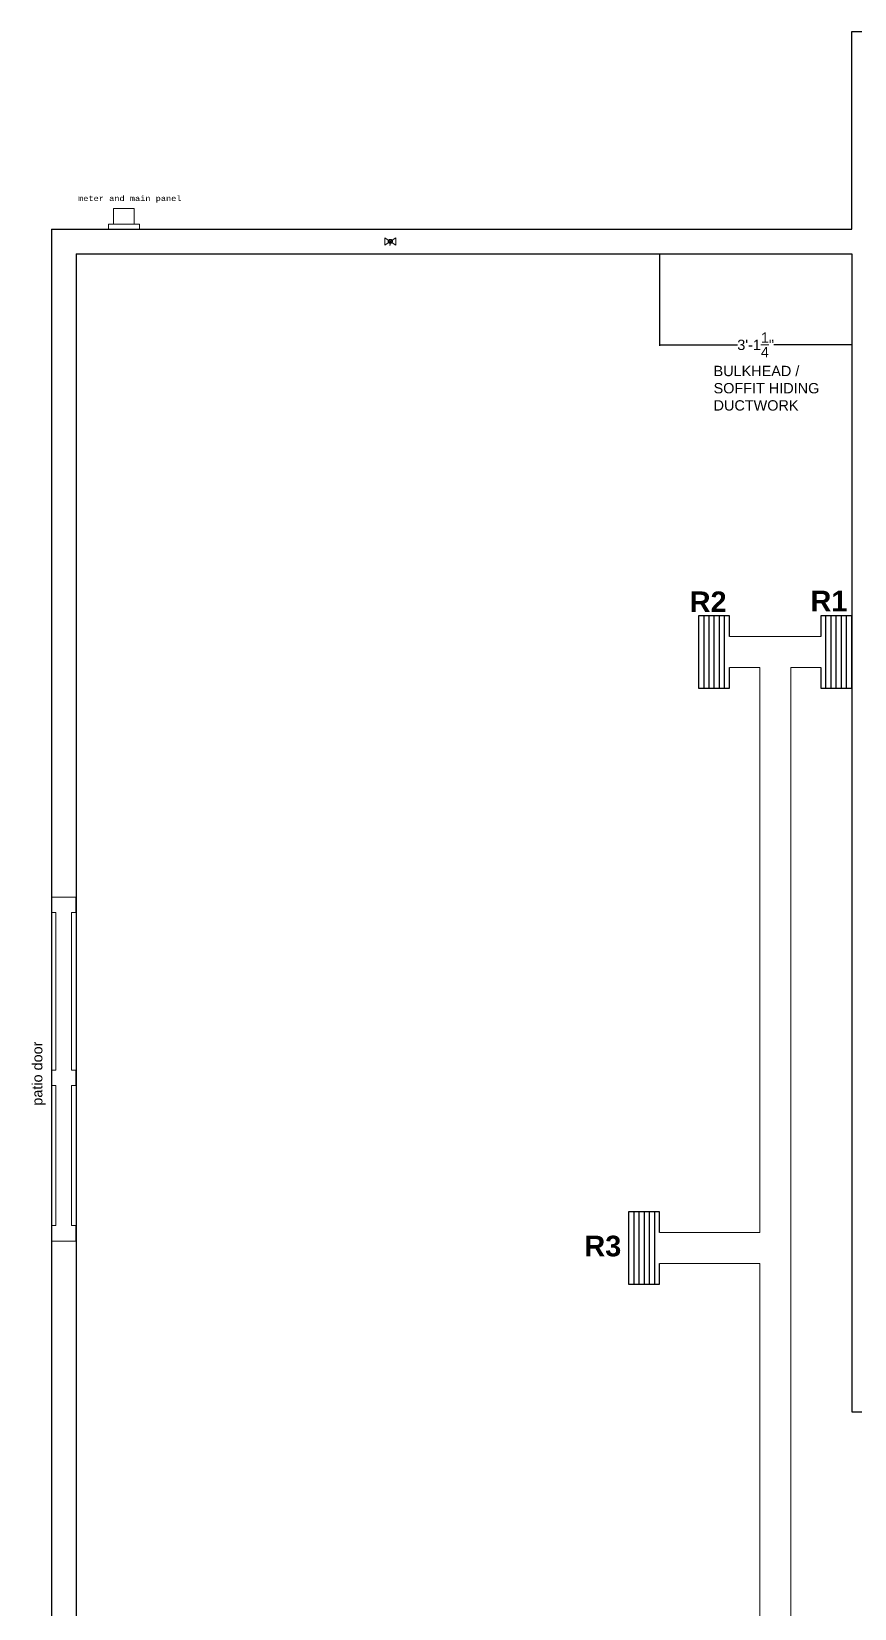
# Model space of a CAD drawing. Header units: inches. Extents: x 678 to 1095, y 267 to 747.
# Drawn here: x 682.4 to 841.9, y 441.7 to 747.2 of the extents above; entities that cross this region are included whole.
import ezdxf

# ---------------------------------------------------------------- set-up
doc = ezdxf.new("R2010")
doc.units = ezdxf.units.IN
doc.header["$MEASUREMENT"] = 0
doc.layers.get('0').update_dxf_attribs({"color": 1, "lineweight": 9})
for name, color, linetype, lineweight in [('A101-Floorplan-1st-floor', 7, 'Continuous', 9), ('M101-HVAC-1st-floor', 7, 'Continuous', 9), ('M102-Plumbing', 7, 'Continuous', 9)]:
    doc.layers.add(name, color=color, linetype=linetype, lineweight=lineweight)
doc.styles.add('Large', font='Arial Bold.ttf', dxfattribs={"height": 4})
doc.styles.add('Reg', font='Courier New.ttf', dxfattribs={"height": 1})
doc.styles.get("Standard").update_dxf_attribs({"font": 'Arial.ttf', "height": 2})
doc.dimstyles.get("Standard").update_dxf_attribs({"dimtxt": 0.18, "dimasz": 0.1175, "dimexe": 0.18, "dimexo": 0.0625, "dimgap": 0.09, "dimtad": 0, "dimtoh": 1, "dimdec": 3, "dimzin": 0, "dimdsep": 46, "dimlunit": 4, "dimtxsty": 'Standard', "dimblk": 'ARCHTICK', "dimblk1": 'ARCHTICK', "dimblk2": 'ARCHTICK', "dimcen": 0.09, "dimadec": 1, "dimazin": 0, "dimtfac": 1, "dimtdec": 3, "dimtofl": 0, "dimtmove": 0, "dimatfit": 3, "dimfxl": 1, "dimtolj": 1, "dimtzin": 0, "dimarcsym": 0})

# ---------------------------------------------------------------- blocks, each defined once
blk = doc.blocks.new('L1-family-room-patio-doors')
at = {"layer": 'A101-Floorplan-1st-floor'}
for p, q in [((0, 66.63), (-4.75, 66.63)), ((-0.07, 66.63), (-0.07, 63.63)), ((-3.93, 63.63), (-4.75, 63.63)), ((-3.93, 33.13), (-3.93, 63.63)), ((-0.93, 33.13), (-0.93, 63.63)), ((0, 63.63), (-0.93, 63.63)), ((-4.75, 33.13), (-3.93, 33.13)), ((-0.93, 33.13), (0, 33.13)), ((-0.07, 33.13), (-0.07, 30.13)), ((-4.75, 30.13), (-3.93, 30.13)), ((-3.93, 3), (-3.93, 30.13)), ((-0.93, 3), (-0.93, 30.13)), ((-0.93, 30.13), (0, 30.13)), ((-4.75, 3), (-3.93, 3)), ((-4.75, 0), (0, 0)), ((-0.93, 3), (0, 3)), ((-0.07, 3), (-0.07, 0))]:
    blk.add_line(p, q, dxfattribs=at)
at = {"layer": 'A101-Floorplan-1st-floor', "lineweight": 30}
for p, q in [((-4.75, 66.63), (-4.75, 63.63)), ((-4.75, 33.13), (-4.75, 30.13)), ((-4.75, 3), (-4.75, 0))]:
    blk.add_line(p, q, dxfattribs=at)
blk = doc.blocks.new('meter-and-main-panel')
at = {"layer": 'A101-Floorplan-1st-floor', "lineweight": 5}
for p, q in [((1, 1), (1, 4)), ((1, 4), (5, 4)), ((5, 4), (5, 1)), ((0, 0), (0, 1)), ((0, 1), (6, 1)), ((6, 1), (6, 0))]:
    blk.add_line(p, q, dxfattribs=at)
at = {"layer": 'A101-Floorplan-1st-floor', "lineweight": 5, "style": 'Reg'}
blk.add_text('meter and main panel', height=1, dxfattribs=at).set_placement((-5.88, 5.49))
blk = doc.blocks.new('_ArchTick')
at = {"color": 0, "linetype": 'ByBlock', "lineweight": 30, "const_width": 0.15}
blk.add_lwpolyline([(-0.5, -0.5), (0.5, 0.5)], dxfattribs=at)
blk = doc.blocks.new('*D26')
at = {"layer": 'A101-Floorplan-1st-floor', "color": 0, "lineweight": -2, "transparency": 16777216}
for p, q in [((804.15, 704.11), (804.15, 686.35)), ((841.38, 704.11), (841.38, 686.35)), ((804.15, 686.53), (819.26, 686.53)), ((841.38, 686.53), (826.27, 686.53))]:
    blk.add_line(p, q, dxfattribs=at)
at = {"layer": 'A101-Floorplan-1st-floor', "color": 0, "lineweight": -2, "transparency": 16777216, "xscale": 0.1175, "yscale": 0.1175, "zscale": 0.1175, "rotation": 180}
blk.add_blockref('_ArchTick', (804.15, 686.53), dxfattribs=at)
at = {"layer": 'A101-Floorplan-1st-floor', "color": 0, "lineweight": -2, "transparency": 16777216, "xscale": 0.1175, "yscale": 0.1175, "zscale": 0.1175}
blk.add_blockref('_ArchTick', (841.38, 686.53), dxfattribs=at)
at = {"layer": 'A101-Floorplan-1st-floor', "color": 0, "lineweight": 5, "transparency": 16777216, "insert": (822.76, 686.53), "char_height": 2, "attachment_point": 5}
blk.add_mtext('\\A1;3\'-1{\\H1x;\\S1/4;}"', dxfattribs=at)
blk = doc.blocks.new('L2-N-gas-shutoff-valve (1)')
at = {"layer": 'M102-Plumbing'}
for p, q in [((-1.05, 0.72), (-1.05, 0.36)), ((0, 0), (-1.05, 0.72)), ((-1.05, 0.36), (-1.05, 0)), ((-1.05, -0.36), (-1.05, 0)), ((0, 0), (-1.05, -0.72)), ((0, 0), (1.05, 0.72)), ((0, 0), (1.05, -0.72)), ((1.05, 0.72), (1.05, 0.36)), ((1.05, 0.36), (1.05, 0)), ((1.05, -0.36), (1.05, 0)), ((-1.05, -0.72), (-1.05, -0.36)), ((1.05, -0.72), (1.05, -0.36))]:
    blk.add_line(p, q, dxfattribs=at)
blk.add_lwpolyline([(0, 0), (0, -0.7), (-0.18, -0.7)], dxfattribs=at)
at = {"layer": 'M102-Plumbing', "lineweight": 30}
blk.add_circle((0, 0), 0.375, dxfattribs=at)

msp = doc.modelspace()

# ---------------------------------------------------------------- linework, layer by layer
at = {"layer": 'A101-Floorplan-1st-floor', "lineweight": -3}
for p, q in [((841.376, 708.9196), (841.376, 747.2321)), ((841.376, 747.2321), (1094.8081, 747.2321)), ((686.3448, 708.9196), (686.3448, 267.1086)), ((686.3448, 708.9196), (841.376, 708.9196)), ((691.0948, 704.1696), (691.0948, 376.7633)), ((691.0948, 704.1696), (841.376, 704.1696)), ((841.376, 704.1696), (841.376, 479.7876)), ((841.376, 479.7876), (984.876, 479.7876))]:
    msp.add_line(p, q, dxfattribs=at)
at = {"layer": 'A101-Floorplan-1st-floor', "lineweight": 5}
msp.add_line((841.376, 479.7876), (841.376, 481.1626), dxfattribs=at)
at = {"layer": 'M101-HVAC-1st-floor', "lineweight": 30}
for p, q in [((811.6889, 634.0264), (811.6889, 620.0264)), ((817.6889, 634.0264), (811.6889, 634.0264)), ((812.6889, 634.0264), (812.6889, 620.0264)), ((813.6889, 634.0264), (813.6889, 620.0264)), ((814.6889, 634.0264), (814.6889, 620.0264)), ((815.6889, 634.0264), (815.6889, 620.0264)), ((816.6889, 634.0264), (816.6889, 620.0264)), ((817.6889, 630.0264), (817.6889, 634.0264)), ((835.376, 634.0264), (835.376, 630.0264)), ((841.376, 634.0264), (835.376, 634.0264)), ((836.376, 620.0264), (836.376, 634.0264)), ((837.376, 620.0264), (837.376, 634.0264)), ((838.376, 620.0264), (838.376, 634.0264)), ((839.376, 620.0264), (839.376, 634.0264)), ((840.376, 620.0264), (840.376, 634.0264)), ((841.376, 620.0264), (841.376, 634.0264)), ((817.6889, 620.0264), (817.6889, 624.0264)), ((835.376, 624.0264), (835.376, 620.0264)), ((811.6889, 620.0264), (817.6889, 620.0264)), ((835.376, 620.0264), (841.376, 620.0264)), ((798.1518, 518.5446), (798.1518, 504.5446)), ((804.1518, 518.5446), (798.1518, 518.5446)), ((799.1518, 518.5446), (799.1518, 504.5446)), ((800.1518, 518.5446), (800.1518, 504.5446)), ((801.1518, 518.5446), (801.1518, 504.5446)), ((802.1518, 518.5446), (802.1518, 504.5446)), ((803.1518, 518.5446), (803.1518, 504.5446)), ((804.1518, 514.5446), (804.1518, 518.5446)), ((804.1518, 504.5446), (804.1518, 508.5446)), ((798.1518, 504.5446), (804.1518, 504.5446))]:
    msp.add_line(p, q, dxfattribs=at)
at = {"layer": 'M101-HVAC-1st-floor', "lineweight": 5}
for p, q in [((817.6889, 630.0264), (835.376, 630.0264)), ((817.6889, 624.0264), (823.5635, 624.0264)), ((823.5635, 624.0264), (823.5635, 514.5446)), ((829.5635, 624.0264), (829.5635, 394.5959)), ((829.5635, 624.0264), (835.376, 624.0264)), ((804.1518, 514.5446), (823.5635, 514.5446)), ((804.1518, 508.5446), (823.5635, 508.5446)), ((823.5635, 508.5446), (823.5635, 394.7082))]:
    msp.add_line(p, q, dxfattribs=at)

# ---------------------------------------------------------------- block references
at = {"lineweight": 5}
for name, p in [('meter-and-main-panel', (697.3448, 708.9196)), ('L2-N-gas-shutoff-valve (1)', (751.9687, 706.5763))]:
    msp.add_blockref(name, p, dxfattribs=at)
at = {"layer": 'A101-Floorplan-1st-floor', "lineweight": -3}
msp.add_blockref('L1-family-room-patio-doors', (691.0948, 512.9145), dxfattribs=at)

# ---------------------------------------------------------------- texts
at = {"layer": 'A101-Floorplan-1st-floor', "lineweight": 5}
msp.add_text('patio door', height=2, rotation=90, dxfattribs=at).set_placement((684.5511, 539.1219))
at = {"layer": 'A101-Floorplan-1st-floor', "lineweight": 5, "insert": (814.6112, 682.4707), "char_height": 2, "width": 29.397438, "attachment_point": 1}
msp.add_mtext('BULKHEAD /\\PSOFFIT HIDING DUCTWORK', dxfattribs=at)
at = {"layer": 'M101-HVAC-1st-floor', "lineweight": 5, "style": 'Large'}
for s, p in [('R2', (809.9855, 634.755)), ('R1', (833.3871, 634.9104)), ('R3', (789.5722, 509.9431))]:
    msp.add_text(s, height=4, dxfattribs=at).set_placement(p)

# ---------------------------------------------------------------- dimensions: what is measured, and where the dimension line sits
at = {"layer": 'A101-Floorplan-1st-floor', "lineweight": 5}
dim = msp.add_linear_dim(base=(841.376, 686.529), p1=(804.1518, 704.1696), p2=(841.376, 704.1696), dimstyle='Standard', dxfattribs=at)
dim.commit()
dim.dimension.update_dxf_attribs({"geometry": '*D26', "text_midpoint": (822.7639, 686.529)})

doc.saveas('drawing.dxf')
